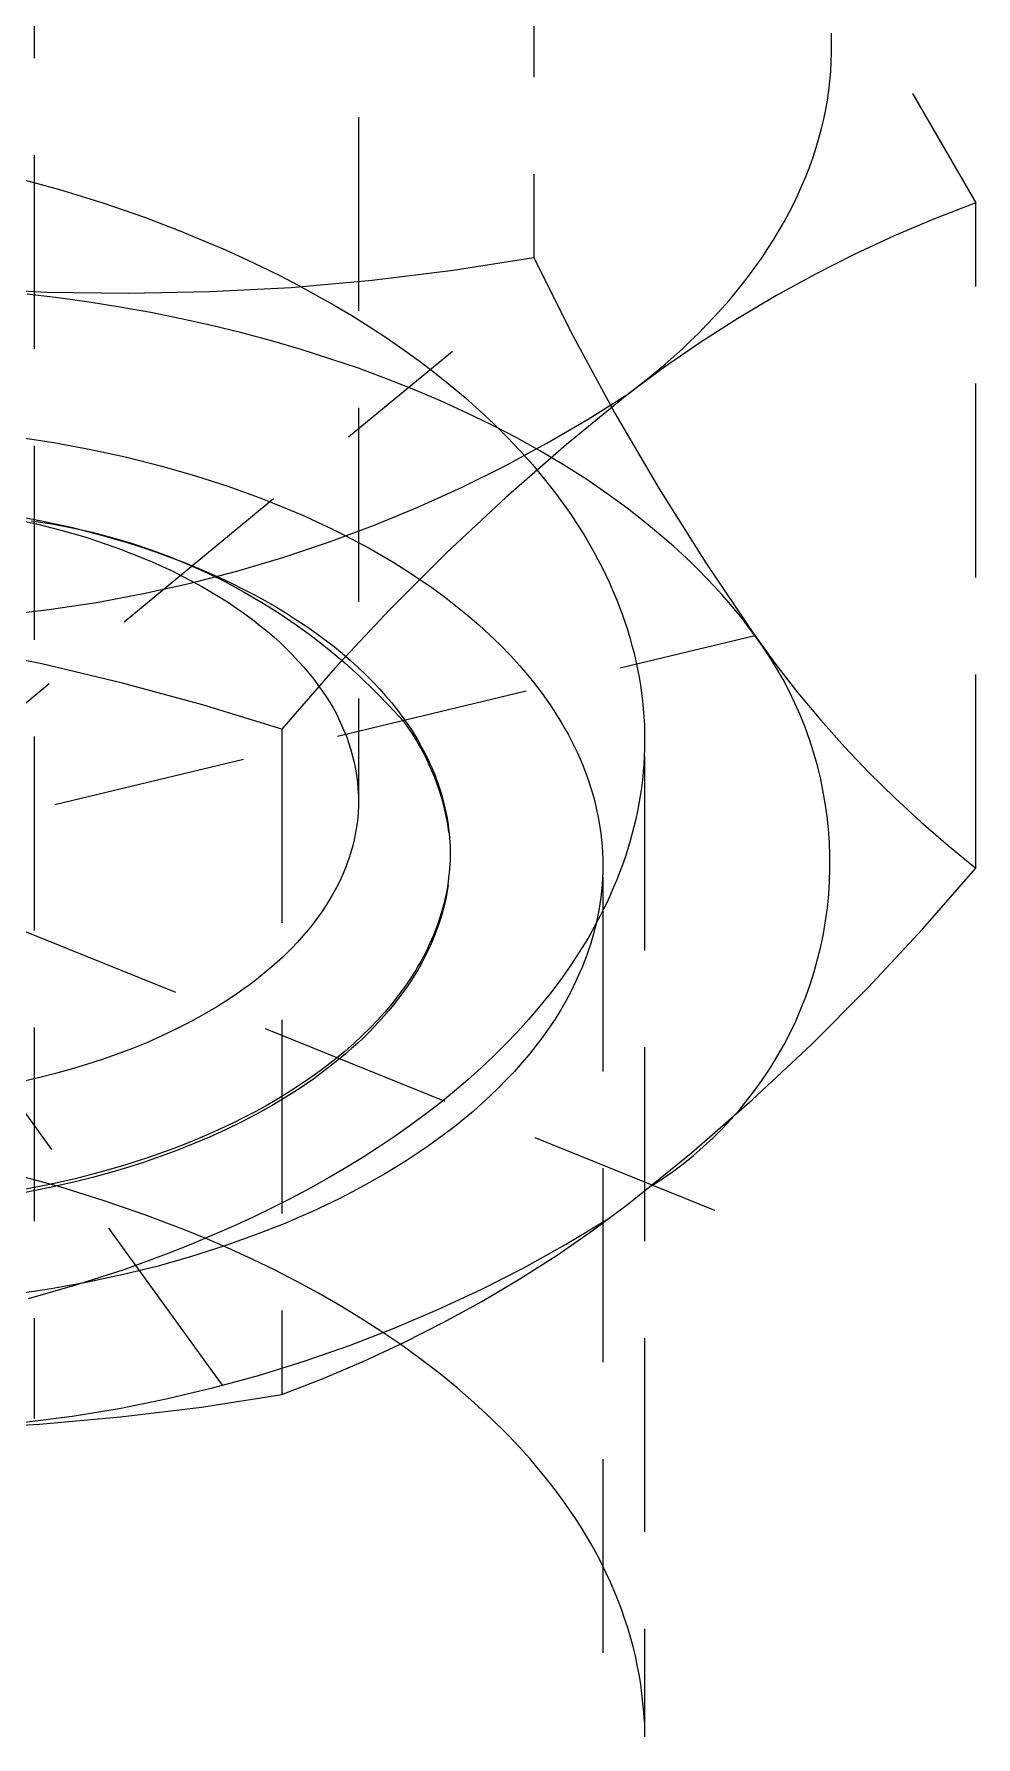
# Model space of a CAD drawing. Header units: millimetres. Extents: x -427 to 4679, y -324 to 2971.
# Drawn here: x 4478.25 to 4484.42, y 1084.44 to 1095.6 of the extents above; entities that cross this region are included whole.
import ezdxf

# ---------------------------------------------------------------- set-up
doc = ezdxf.new("R2010")
doc.units = ezdxf.units.MM
doc.linetypes.add('HIDDEN', pattern=[1.905, 1.27, -0.635])
doc.layers.add('ZANO_R_przerywana', color=7, linetype='HIDDEN', lineweight=0)

msp = doc.modelspace()

# ---------------------------------------------------------------- linework, layer by layer
at = {"layer": 'ZANO_R_przerywana'}
for p, q in [((4480.374, 1098.863), (4480.374, 1090.572)), ((4478.248, 1098.614), (4478.248, 1086.528)), ((4481.521, 1098.489), (4481.521, 1094.13)), ((4483.047, 1096.856), (4484.418, 1094.492)), ((4483.473, 1095.54), (4483.472, 1095.602)), ((4483.473, 1095.477), (4483.473, 1095.54)), ((4483.467, 1095.352), (4483.471, 1095.415)), ((4483.471, 1095.415), (4483.473, 1095.477)), ((4483.462, 1095.289), (4483.467, 1095.352)), ((4483.445, 1095.164), (4483.454, 1095.227)), ((4483.454, 1095.227), (4483.462, 1095.289)), ((4483.421, 1095.039), (4483.434, 1095.102)), ((4483.434, 1095.102), (4483.445, 1095.164)), ((4483.39, 1094.915), (4483.406, 1094.977)), ((4483.406, 1094.977), (4483.421, 1095.039)), ((4483.351, 1094.791), (4483.371, 1094.853)), ((4483.371, 1094.853), (4483.39, 1094.915)), ((4483.33, 1094.73), (4483.351, 1094.791)), ((4478.416, 1094.576), (4478.12, 1094.658)), ((4483.281, 1094.608), (4483.306, 1094.669)), ((4483.306, 1094.669), (4483.33, 1094.73)), ((4478.701, 1094.488), (4478.416, 1094.576)), ((4483.225, 1094.487), (4483.253, 1094.547)), ((4483.253, 1094.547), (4483.281, 1094.608)), ((4478.974, 1094.394), (4478.701, 1094.488)), ((4483.162, 1094.367), (4483.194, 1094.427)), ((4483.194, 1094.427), (4483.225, 1094.487)), ((4484.418, 1094.492), (4484.148, 1094.387)), ((4484.418, 1090.132), (4484.418, 1094.492)), ((4479.234, 1094.295), (4478.974, 1094.394)), ((4479.234, 1094.295), (4479.487, 1094.189)), ((4483.093, 1094.249), (4483.128, 1094.308)), ((4483.128, 1094.308), (4483.162, 1094.367)), ((4484.148, 1094.387), (4483.882, 1094.274)), ((4479.487, 1094.189), (4479.611, 1094.133)), ((4483.017, 1094.133), (4483.055, 1094.191)), ((4483.055, 1094.191), (4483.093, 1094.249)), ((4483.882, 1094.274), (4483.62, 1094.152)), ((4479.611, 1094.133), (4479.735, 1094.075)), ((4479.735, 1094.075), (4479.857, 1094.014)), ((4481.521, 1094.13), (4480.993, 1094.047)), ((4481.521, 1094.13), (4481.779, 1093.617)), ((4482.935, 1094.019), (4482.977, 1094.076)), ((4482.977, 1094.076), (4483.017, 1094.133)), ((4483.62, 1094.152), (4483.362, 1094.021)), ((4479.857, 1094.014), (4479.978, 1093.952)), ((4480.463, 1093.982), (4479.932, 1093.935)), ((4480.993, 1094.047), (4480.463, 1093.982)), ((4482.847, 1093.908), (4482.892, 1093.963)), ((4482.892, 1093.963), (4482.935, 1094.019)), ((4483.362, 1094.021), (4483.108, 1093.882)), ((4478.331, 1093.904), (4477.798, 1093.931)), ((4478.405, 1093.869), (4478.202, 1093.893)), ((4478.865, 1093.896), (4478.331, 1093.904)), ((4478.608, 1093.84), (4478.405, 1093.869)), ((4479.399, 1093.907), (4478.865, 1093.896)), ((4479.932, 1093.935), (4479.399, 1093.907)), ((4479.978, 1093.952), (4480.097, 1093.887)), ((4480.097, 1093.887), (4480.215, 1093.821)), ((4482.753, 1093.798), (4482.801, 1093.852)), ((4482.801, 1093.852), (4482.847, 1093.908)), ((4483.108, 1093.882), (4482.859, 1093.734)), ((4478.81, 1093.808), (4478.608, 1093.84)), ((4479.012, 1093.772), (4478.81, 1093.808)), ((4479.212, 1093.731), (4479.012, 1093.772)), ((4480.215, 1093.821), (4480.33, 1093.752)), ((4480.33, 1093.752), (4480.443, 1093.681)), ((4482.859, 1093.734), (4482.616, 1093.578)), ((4482.654, 1093.691), (4482.704, 1093.744)), ((4482.704, 1093.744), (4482.753, 1093.798)), ((4479.483, 1086.746), (4474.464, 1093.67)), ((4479.411, 1093.687), (4479.212, 1093.731)), ((4479.609, 1093.639), (4479.411, 1093.687)), ((4479.804, 1093.586), (4479.609, 1093.639)), ((4480.443, 1093.681), (4480.555, 1093.608)), ((4482.549, 1093.586), (4482.602, 1093.638)), ((4482.602, 1093.638), (4482.654, 1093.691)), ((4472.958, 1086.898), (4480.989, 1093.519)), ((4479.997, 1093.53), (4479.804, 1093.586)), ((4480.186, 1093.47), (4479.997, 1093.53)), ((4480.555, 1093.608), (4480.663, 1093.533)), ((4480.663, 1093.533), (4480.77, 1093.457)), ((4481.779, 1093.617), (4482.053, 1093.113)), ((4482.616, 1093.578), (4482.378, 1093.414)), ((4482.383, 1093.434), (4482.495, 1093.535)), ((4482.495, 1093.535), (4482.549, 1093.586)), ((4480.373, 1093.407), (4480.186, 1093.47)), ((4480.557, 1093.339), (4480.373, 1093.407)), ((4480.77, 1093.457), (4480.873, 1093.378)), ((4482.378, 1093.414), (4482.145, 1093.242)), ((4482.266, 1093.337), (4482.383, 1093.434)), ((4480.736, 1093.268), (4480.557, 1093.339)), ((4480.873, 1093.378), (4480.974, 1093.297)), ((4480.974, 1093.297), (4481.072, 1093.215)), ((4482.145, 1093.242), (4482.266, 1093.337)), ((4480.911, 1093.194), (4480.736, 1093.268)), ((4481.082, 1093.116), (4480.911, 1093.194)), ((4481.072, 1093.215), (4481.167, 1093.13)), ((4482.145, 1093.242), (4481.736, 1092.908)), ((4481.879, 1093.074), (4482.145, 1093.242)), ((4481.249, 1093.035), (4481.082, 1093.116)), ((4481.167, 1093.13), (4481.259, 1093.044)), ((4481.607, 1092.916), (4481.879, 1093.074)), ((4482.053, 1093.113), (4482.343, 1092.618)), ((4478.131, 1092.958), (4478.378, 1092.92)), ((4481.41, 1092.951), (4481.249, 1093.035)), ((4481.259, 1093.044), (4481.347, 1092.956)), ((4481.347, 1092.956), (4481.432, 1092.867)), ((4481.566, 1092.864), (4481.41, 1092.951)), ((4478.378, 1092.92), (4478.62, 1092.875)), ((4478.62, 1092.875), (4478.855, 1092.824)), ((4481.33, 1092.767), (4481.607, 1092.916)), ((4481.736, 1092.908), (4481.338, 1092.561)), ((4481.432, 1092.867), (4481.513, 1092.776)), ((4481.717, 1092.774), (4481.566, 1092.864)), ((4478.855, 1092.824), (4479.084, 1092.766)), ((4479.084, 1092.766), (4479.305, 1092.703)), ((4481.048, 1092.627), (4481.33, 1092.767)), ((4481.513, 1092.776), (4481.59, 1092.683)), ((4481.862, 1092.682), (4481.717, 1092.774)), ((4479.305, 1092.703), (4479.518, 1092.634)), ((4479.518, 1092.634), (4479.723, 1092.561)), ((4480.762, 1092.498), (4481.048, 1092.627)), ((4481.59, 1092.683), (4481.663, 1092.589)), ((4482.001, 1092.587), (4481.862, 1092.682)), ((4482.343, 1092.618), (4482.649, 1092.133)), ((4482.708, 1087.89), (4471.239, 1092.526)), ((4479.723, 1092.561), (4479.821, 1092.522)), ((4479.821, 1092.522), (4479.918, 1092.482)), ((4481.338, 1092.561), (4480.952, 1092.201)), ((4481.663, 1092.589), (4481.733, 1092.494)), ((4482.134, 1092.49), (4482.001, 1092.587)), ((4478.099, 1092.424), (4478.263, 1092.388)), ((4478.1, 1092.445), (4478.297, 1092.408)), ((4478.232, 1092.408), (4478.365, 1092.388)), ((4478.297, 1092.408), (4478.491, 1092.366)), ((4479.918, 1092.482), (4480.012, 1092.442)), ((4480.012, 1092.442), (4480.104, 1092.4)), ((4480.104, 1092.4), (4480.194, 1092.358)), ((4480.471, 1092.378), (4480.762, 1092.498)), ((4481.733, 1092.494), (4481.766, 1092.446)), ((4481.766, 1092.446), (4481.798, 1092.398)), ((4481.798, 1092.398), (4481.83, 1092.349)), ((4482.261, 1092.391), (4482.134, 1092.49)), ((4478.263, 1092.388), (4478.424, 1092.347)), ((4478.365, 1092.388), (4478.497, 1092.363)), ((4478.424, 1092.347), (4478.581, 1092.302)), ((4478.491, 1092.366), (4478.68, 1092.317)), ((4478.497, 1092.363), (4478.628, 1092.333)), ((4478.581, 1092.302), (4478.658, 1092.277)), ((4478.628, 1092.333), (4478.758, 1092.299)), ((4478.68, 1092.317), (4478.865, 1092.264)), ((4478.758, 1092.299), (4478.886, 1092.261)), ((4480.176, 1092.268), (4480.471, 1092.378)), ((4480.194, 1092.358), (4480.281, 1092.314)), ((4480.281, 1092.314), (4480.365, 1092.27)), ((4481.83, 1092.349), (4481.86, 1092.3)), ((4481.86, 1092.3), (4481.889, 1092.251)), ((4482.381, 1092.29), (4482.261, 1092.391)), ((4482.439, 1092.239), (4482.381, 1092.29)), ((4478.658, 1092.277), (4478.733, 1092.251)), ((4478.733, 1092.251), (4478.807, 1092.225)), ((4478.807, 1092.225), (4478.88, 1092.197)), ((4478.865, 1092.264), (4478.955, 1092.235)), ((4478.88, 1092.197), (4478.952, 1092.168)), ((4478.886, 1092.261), (4479.014, 1092.218)), ((4478.955, 1092.235), (4479.044, 1092.205)), ((4479.014, 1092.218), (4479.139, 1092.171)), ((4479.044, 1092.205), (4479.131, 1092.173)), ((4479.131, 1092.173), (4479.217, 1092.141)), ((4479.139, 1092.171), (4479.263, 1092.12)), ((4479.878, 1092.168), (4480.176, 1092.268)), ((4480.365, 1092.27), (4480.447, 1092.226)), ((4480.447, 1092.226), (4480.527, 1092.18)), ((4480.527, 1092.18), (4480.604, 1092.134)), ((4480.952, 1092.201), (4480.579, 1091.827)), ((4481.889, 1092.251), (4481.917, 1092.201)), ((4481.917, 1092.201), (4481.944, 1092.151)), ((4482.496, 1092.188), (4482.439, 1092.239)), ((4482.55, 1092.136), (4482.496, 1092.188)), ((4478.952, 1092.168), (4479.022, 1092.139)), ((4479.022, 1092.139), (4479.09, 1092.108)), ((4479.09, 1092.108), (4479.157, 1092.077)), ((4479.157, 1092.077), (4479.222, 1092.044)), ((4479.217, 1092.141), (4479.301, 1092.107)), ((4479.263, 1092.12), (4479.386, 1092.064)), ((4479.272, 1092), (4479.576, 1092.079)), ((4479.301, 1092.107), (4479.383, 1092.072)), ((4479.383, 1092.072), (4479.463, 1092.036)), ((4479.386, 1092.064), (4479.506, 1092.005)), ((4479.576, 1092.079), (4479.878, 1092.168)), ((4480.604, 1092.134), (4480.689, 1092.081)), ((4480.689, 1092.081), (4480.772, 1092.026)), ((4481.944, 1092.151), (4481.969, 1092.101)), ((4481.969, 1092.101), (4481.994, 1092.051)), ((4482.603, 1092.084), (4482.55, 1092.136)), ((4482.655, 1092.031), (4482.603, 1092.084)), ((4482.649, 1092.133), (4482.969, 1091.657)), ((4478.965, 1091.931), (4479.272, 1092)), ((4479.222, 1092.044), (4479.285, 1092.011)), ((4479.285, 1092.011), (4479.347, 1091.978)), ((4479.347, 1091.978), (4479.406, 1091.943)), ((4479.463, 1092.036), (4479.542, 1091.999)), ((4479.506, 1092.005), (4479.624, 1091.941)), ((4479.542, 1091.999), (4479.618, 1091.961)), ((4479.618, 1091.961), (4479.693, 1091.922)), ((4480.772, 1092.026), (4480.854, 1091.97)), ((4480.854, 1091.97), (4480.934, 1091.912)), ((4481.994, 1092.051), (4482.018, 1092.001)), ((4482.018, 1092.001), (4482.04, 1091.95)), ((4482.04, 1091.95), (4482.061, 1091.899)), ((4482.705, 1091.978), (4482.655, 1092.031)), ((4482.753, 1091.925), (4482.705, 1091.978)), ((4478.345, 1091.826), (4478.656, 1091.873)), ((4478.656, 1091.873), (4478.965, 1091.931)), ((4479.406, 1091.943), (4479.465, 1091.908)), ((4479.465, 1091.908), (4479.521, 1091.872)), ((4479.521, 1091.872), (4479.575, 1091.836)), ((4479.575, 1091.836), (4479.628, 1091.799)), ((4479.624, 1091.941), (4479.741, 1091.873)), ((4479.693, 1091.922), (4479.765, 1091.883)), ((4479.741, 1091.873), (4479.854, 1091.802)), ((4479.765, 1091.883), (4479.836, 1091.842)), ((4479.836, 1091.842), (4479.904, 1091.801)), ((4480.934, 1091.912), (4481.012, 1091.852)), ((4481.012, 1091.852), (4481.087, 1091.79)), ((4482.061, 1091.899), (4482.082, 1091.848)), ((4482.082, 1091.848), (4482.101, 1091.797)), ((4482.8, 1091.872), (4482.753, 1091.925)), ((4482.845, 1091.819), (4482.8, 1091.872)), ((4478.033, 1091.789), (4478.345, 1091.826)), ((4479.628, 1091.799), (4479.678, 1091.761)), ((4479.678, 1091.761), (4479.727, 1091.723)), ((4479.727, 1091.723), (4479.774, 1091.685)), ((4479.854, 1091.802), (4479.965, 1091.726)), ((4479.904, 1091.801), (4479.97, 1091.758)), ((4479.965, 1091.726), (4480.074, 1091.647)), ((4479.97, 1091.758), (4480.034, 1091.716)), ((4480.579, 1091.827), (4480.219, 1091.442)), ((4481.087, 1091.79), (4481.161, 1091.727)), ((4481.161, 1091.727), (4481.232, 1091.662)), ((4482.101, 1091.797), (4482.119, 1091.746)), ((4482.119, 1091.746), (4482.135, 1091.695)), ((4482.888, 1091.765), (4482.845, 1091.819)), ((4482.929, 1091.711), (4482.888, 1091.765)), ((4470.978, 1088.759), (4482.969, 1091.657)), ((4479.774, 1091.685), (4479.819, 1091.647)), ((4479.819, 1091.647), (4479.862, 1091.608)), ((4480.034, 1091.716), (4480.096, 1091.672)), ((4480.074, 1091.647), (4480.18, 1091.565)), ((4480.096, 1091.672), (4480.156, 1091.628)), ((4480.156, 1091.628), (4480.213, 1091.584)), ((4481.232, 1091.662), (4481.301, 1091.595)), ((4482.135, 1091.695), (4482.151, 1091.643)), ((4482.151, 1091.643), (4482.165, 1091.591)), ((4482.969, 1091.657), (4482.929, 1091.711)), ((4483.02, 1091.587), (4482.969, 1091.657)), ((4482.969, 1091.657), (4483.107, 1091.467)), ((4478.298, 1091.47), (4477.765, 1091.577)), ((4479.862, 1091.608), (4479.903, 1091.568)), ((4479.903, 1091.568), (4479.942, 1091.529)), ((4479.942, 1091.529), (4479.979, 1091.489)), ((4480.18, 1091.565), (4480.283, 1091.478)), ((4480.213, 1091.584), (4480.268, 1091.539)), ((4480.268, 1091.539), (4480.321, 1091.493)), ((4481.301, 1091.595), (4481.367, 1091.527)), ((4481.367, 1091.527), (4481.431, 1091.457)), ((4482.165, 1091.591), (4482.179, 1091.54)), ((4482.179, 1091.54), (4482.191, 1091.488)), ((4483.067, 1091.516), (4483.02, 1091.587)), ((4483.112, 1091.442), (4483.067, 1091.516)), ((4478.827, 1091.345), (4478.298, 1091.47)), ((4480.219, 1091.442), (4479.871, 1091.044)), ((4479.979, 1091.489), (4480.015, 1091.45)), ((4480.015, 1091.45), (4480.048, 1091.41)), ((4480.048, 1091.41), (4480.08, 1091.37)), ((4480.283, 1091.478), (4480.383, 1091.389)), ((4480.321, 1091.493), (4480.371, 1091.447)), ((4480.371, 1091.447), (4480.42, 1091.401)), ((4480.42, 1091.401), (4480.466, 1091.355)), ((4481.431, 1091.457), (4481.491, 1091.386)), ((4482.191, 1091.488), (4482.202, 1091.436)), ((4482.202, 1091.436), (4482.212, 1091.384)), ((4483.107, 1091.467), (4483.252, 1091.282)), ((4483.155, 1091.368), (4483.112, 1091.442)), ((4479.352, 1091.203), (4478.827, 1091.345)), ((4480.08, 1091.37), (4480.11, 1091.33)), ((4480.11, 1091.33), (4480.135, 1091.295)), ((4480.135, 1091.295), (4480.16, 1091.259)), ((4480.383, 1091.389), (4480.479, 1091.295)), ((4480.466, 1091.355), (4480.51, 1091.308)), ((4480.479, 1091.295), (4480.573, 1091.199)), ((4480.51, 1091.308), (4480.551, 1091.261)), ((4481.491, 1091.386), (4481.52, 1091.35)), ((4481.52, 1091.35), (4481.549, 1091.314)), ((4481.549, 1091.314), (4481.576, 1091.277)), ((4482.212, 1091.384), (4482.22, 1091.332)), ((4482.22, 1091.332), (4482.228, 1091.28)), ((4482.228, 1091.28), (4482.234, 1091.228)), ((4483.195, 1091.292), (4483.155, 1091.368)), ((4483.232, 1091.214), (4483.195, 1091.292)), ((4483.252, 1091.282), (4483.402, 1091.102)), ((4479.871, 1091.044), (4479.352, 1091.203)), ((4480.16, 1091.259), (4480.183, 1091.223)), ((4480.183, 1091.223), (4480.205, 1091.186)), ((4480.205, 1091.186), (4480.226, 1091.148)), ((4480.551, 1091.261), (4480.591, 1091.215)), ((4480.573, 1091.199), (4480.663, 1091.1)), ((4480.591, 1091.215), (4480.628, 1091.168)), ((4480.628, 1091.168), (4480.663, 1091.12)), ((4481.576, 1091.277), (4481.603, 1091.24)), ((4481.603, 1091.24), (4481.629, 1091.202)), ((4481.629, 1091.202), (4481.654, 1091.165)), ((4482.234, 1091.228), (4482.239, 1091.176)), ((4482.239, 1091.176), (4482.243, 1091.124)), ((4483.267, 1091.136), (4483.232, 1091.214)), ((4480.226, 1091.148), (4480.245, 1091.109)), ((4480.245, 1091.109), (4480.263, 1091.07)), ((4480.263, 1091.07), (4480.28, 1091.03)), ((4480.663, 1091.12), (4480.697, 1091.073)), ((4480.663, 1091.1), (4480.695, 1091.057)), ((4480.695, 1091.057), (4480.725, 1091.012)), ((4480.697, 1091.073), (4480.729, 1091.025)), ((4481.654, 1091.165), (4481.678, 1091.127)), ((4481.678, 1091.127), (4481.702, 1091.088)), ((4481.702, 1091.088), (4481.724, 1091.05)), ((4482.243, 1091.124), (4482.246, 1091.072)), ((4482.246, 1091.072), (4482.247, 1091.02)), ((4483.299, 1091.056), (4483.267, 1091.136)), ((4483.328, 1090.975), (4483.299, 1091.056)), ((4483.402, 1091.102), (4483.558, 1090.927)), ((4479.871, 1091.044), (4479.871, 1086.685)), ((4480.28, 1091.03), (4480.296, 1090.99)), ((4480.296, 1090.99), (4480.31, 1090.949)), ((4480.31, 1090.949), (4480.323, 1090.908)), ((4480.725, 1091.012), (4480.753, 1090.967)), ((4480.729, 1091.025), (4480.759, 1090.975)), ((4480.753, 1090.967), (4480.78, 1090.921)), ((4480.759, 1090.975), (4480.787, 1090.925)), ((4481.724, 1091.05), (4481.746, 1091.011)), ((4481.746, 1091.011), (4481.766, 1090.971)), ((4481.766, 1090.971), (4481.786, 1090.932)), ((4482.247, 1091.02), (4482.248, 1090.968)), ((4482.248, 1090.968), (4482.247, 1090.916)), ((4483.354, 1090.893), (4483.328, 1090.975)), ((4480.323, 1090.908), (4480.334, 1090.866)), ((4480.334, 1090.866), (4480.344, 1090.824)), ((4480.78, 1090.921), (4480.805, 1090.874)), ((4480.787, 1090.925), (4480.814, 1090.875)), ((4480.805, 1090.874), (4480.828, 1090.826)), ((4480.814, 1090.875), (4480.827, 1090.849)), ((4480.827, 1090.849), (4480.839, 1090.823)), ((4481.786, 1090.932), (4481.805, 1090.892)), ((4481.805, 1090.892), (4481.823, 1090.852)), ((4481.823, 1090.852), (4481.84, 1090.812)), ((4482.245, 1090.864), (4482.242, 1090.813)), ((4482.247, 1090.916), (4482.245, 1090.864)), ((4482.248, 1090.864), (4482.248, 1084.441)), ((4483.378, 1090.811), (4483.354, 1090.893)), ((4483.558, 1090.927), (4483.719, 1090.757)), ((4480.344, 1090.824), (4480.353, 1090.782)), ((4480.353, 1090.782), (4480.36, 1090.739)), ((4480.36, 1090.739), (4480.366, 1090.696)), ((4480.828, 1090.826), (4480.85, 1090.777)), ((4480.839, 1090.823), (4480.851, 1090.797)), ((4480.85, 1090.777), (4480.871, 1090.728)), ((4480.851, 1090.797), (4480.862, 1090.771)), ((4480.862, 1090.771), (4480.873, 1090.745)), ((4480.871, 1090.728), (4480.889, 1090.678)), ((4480.873, 1090.745), (4480.883, 1090.718)), ((4481.84, 1090.812), (4481.856, 1090.772)), ((4481.856, 1090.772), (4481.871, 1090.731)), ((4481.871, 1090.731), (4481.885, 1090.691)), ((4482.238, 1090.761), (4482.233, 1090.71)), ((4482.242, 1090.813), (4482.238, 1090.761)), ((4483.399, 1090.727), (4483.378, 1090.811)), ((4483.416, 1090.643), (4483.399, 1090.727)), ((4483.719, 1090.757), (4483.886, 1090.592)), ((4480.366, 1090.696), (4480.37, 1090.653)), ((4480.37, 1090.653), (4480.373, 1090.61)), ((4480.883, 1090.718), (4480.893, 1090.691)), ((4480.889, 1090.678), (4480.906, 1090.627)), ((4480.893, 1090.691), (4480.902, 1090.664)), ((4480.902, 1090.664), (4480.91, 1090.637)), ((4480.906, 1090.627), (4480.921, 1090.576)), ((4480.91, 1090.637), (4480.919, 1090.61)), ((4480.919, 1090.61), (4480.926, 1090.583)), ((4481.885, 1090.691), (4481.898, 1090.65)), ((4481.898, 1090.65), (4481.91, 1090.609)), ((4481.91, 1090.609), (4481.921, 1090.568)), ((4482.227, 1090.658), (4482.219, 1090.607)), ((4482.233, 1090.71), (4482.227, 1090.658)), ((4483.431, 1090.559), (4483.416, 1090.643)), ((4480.371, 1090.499), (4480.368, 1090.463)), ((4480.373, 1090.536), (4480.371, 1090.499)), ((4480.374, 1090.572), (4480.373, 1090.536)), ((4480.921, 1090.576), (4480.935, 1090.524)), ((4480.926, 1090.583), (4480.933, 1090.555)), ((4480.933, 1090.555), (4480.94, 1090.528)), ((4480.935, 1090.524), (4480.946, 1090.472)), ((4480.94, 1090.528), (4480.946, 1090.5)), ((4480.946, 1090.5), (4480.951, 1090.472)), ((4481.921, 1090.568), (4481.931, 1090.526)), ((4481.931, 1090.526), (4481.94, 1090.485)), ((4482.201, 1090.505), (4482.19, 1090.454)), ((4482.211, 1090.556), (4482.201, 1090.505)), ((4482.219, 1090.607), (4482.211, 1090.556)), ((4483.443, 1090.473), (4483.431, 1090.559)), ((4483.886, 1090.592), (4484.059, 1090.433)), ((4480.359, 1090.39), (4480.352, 1090.354)), ((4480.364, 1090.427), (4480.359, 1090.39)), ((4480.368, 1090.463), (4480.364, 1090.427)), ((4480.946, 1090.472), (4480.956, 1090.42)), ((4480.951, 1090.472), (4480.956, 1090.444)), ((4480.956, 1090.444), (4480.96, 1090.416)), ((4480.956, 1090.42), (4480.964, 1090.367)), ((4480.96, 1090.416), (4480.964, 1090.388)), ((4480.964, 1090.388), (4480.967, 1090.359)), ((4481.94, 1090.485), (4481.948, 1090.443)), ((4481.948, 1090.443), (4481.954, 1090.401)), ((4481.954, 1090.401), (4481.96, 1090.36)), ((4482.178, 1090.404), (4482.165, 1090.353)), ((4482.19, 1090.454), (4482.178, 1090.404)), ((4483.452, 1090.388), (4483.443, 1090.473)), ((4483.459, 1090.302), (4483.452, 1090.388)), ((4484.059, 1090.433), (4484.236, 1090.28)), ((4480.336, 1090.28), (4480.326, 1090.244)), ((4480.345, 1090.317), (4480.336, 1090.28)), ((4480.352, 1090.354), (4480.345, 1090.317)), ((4480.967, 1090.359), (4480.97, 1090.331)), ((4480.97, 1090.331), (4480.971, 1090.302)), ((4480.971, 1090.302), (4480.973, 1090.274)), ((4480.973, 1090.274), (4480.973, 1090.245)), ((4481.96, 1090.36), (4481.965, 1090.318)), ((4481.965, 1090.318), (4481.969, 1090.276)), ((4481.969, 1090.276), (4481.971, 1090.234)), ((4482.151, 1090.303), (4482.136, 1090.253)), ((4482.165, 1090.353), (4482.151, 1090.303)), ((4483.462, 1090.216), (4483.459, 1090.302)), ((4484.236, 1090.28), (4484.418, 1090.132)), ((4480.302, 1090.171), (4480.288, 1090.135)), ((4480.314, 1090.207), (4480.302, 1090.171)), ((4480.326, 1090.244), (4480.314, 1090.207)), ((4480.973, 1090.187), (4480.972, 1090.158)), ((4480.973, 1090.245), (4480.973, 1090.216)), ((4480.973, 1090.216), (4480.973, 1090.187)), ((4481.971, 1090.234), (4481.973, 1090.192)), ((4481.973, 1090.192), (4481.974, 1090.15)), ((4482.12, 1090.203), (4482.103, 1090.154)), ((4482.136, 1090.253), (4482.12, 1090.203)), ((4483.462, 1090.13), (4483.462, 1090.216)), ((4480.257, 1090.062), (4480.24, 1090.026)), ((4480.273, 1090.098), (4480.257, 1090.062)), ((4480.288, 1090.135), (4480.273, 1090.098)), ((4480.964, 1090.071), (4480.96, 1090.042)), ((4480.967, 1090.101), (4480.964, 1090.071)), ((4480.97, 1090.13), (4480.967, 1090.101)), ((4480.972, 1090.158), (4480.97, 1090.13)), ((4481.971, 1090.066), (4481.969, 1090.024)), ((4481.973, 1090.108), (4481.971, 1090.066)), ((4481.974, 1090.15), (4481.973, 1090.108)), ((4481.974, 1090.071), (4481.974, 992.17)), ((4482.065, 1090.056), (4482.045, 1090.007)), ((4482.084, 1090.105), (4482.065, 1090.056)), ((4482.103, 1090.154), (4482.084, 1090.105)), ((4483.459, 1090.045), (4483.462, 1090.13)), ((4484.071, 1089.735), (4484.418, 1090.132)), ((4480.201, 1089.955), (4480.18, 1089.919)), ((4480.221, 1089.99), (4480.201, 1089.955)), ((4480.24, 1090.026), (4480.221, 1089.99)), ((4480.947, 1089.942), (4480.938, 1089.902)), ((4480.945, 1089.955), (4480.939, 1089.926)), ((4480.951, 1089.984), (4480.945, 1089.955)), ((4480.954, 1089.982), (4480.947, 1089.942)), ((4480.956, 1090.013), (4480.951, 1089.984)), ((4480.96, 1090.022), (4480.954, 1089.982)), ((4480.96, 1090.042), (4480.956, 1090.013)), ((4481.96, 1089.94), (4481.955, 1089.898)), ((4481.965, 1089.982), (4481.96, 1089.94)), ((4481.969, 1090.024), (4481.965, 1089.982)), ((4482.024, 1089.959), (4482.002, 1089.91)), ((4482.045, 1090.007), (4482.024, 1089.959)), ((4483.445, 1089.873), (4483.454, 1089.959)), ((4483.454, 1089.959), (4483.459, 1090.045)), ((4480.135, 1089.849), (4480.11, 1089.814)), ((4480.158, 1089.884), (4480.135, 1089.849)), ((4480.18, 1089.919), (4480.158, 1089.884)), ((4480.916, 1089.838), (4480.907, 1089.809)), ((4480.924, 1089.868), (4480.916, 1089.838)), ((4480.928, 1089.861), (4480.917, 1089.821)), ((4480.932, 1089.897), (4480.924, 1089.868)), ((4480.938, 1089.902), (4480.928, 1089.861)), ((4480.939, 1089.926), (4480.932, 1089.897)), ((4481.948, 1089.856), (4481.94, 1089.814)), ((4481.955, 1089.898), (4481.948, 1089.856)), ((4481.979, 1089.863), (4481.954, 1089.815)), ((4482.002, 1089.91), (4481.979, 1089.863)), ((4483.433, 1089.788), (4483.445, 1089.873)), ((4480.058, 1089.746), (4480.03, 1089.712)), ((4480.085, 1089.78), (4480.058, 1089.746)), ((4480.11, 1089.814), (4480.085, 1089.78)), ((4480.876, 1089.722), (4480.865, 1089.693)), ((4480.887, 1089.751), (4480.876, 1089.722)), ((4480.891, 1089.741), (4480.876, 1089.702)), ((4480.897, 1089.78), (4480.887, 1089.751)), ((4480.905, 1089.781), (4480.891, 1089.741)), ((4480.907, 1089.809), (4480.897, 1089.78)), ((4480.917, 1089.821), (4480.905, 1089.781)), ((4481.904, 1089.721), (4481.877, 1089.674)), ((4481.929, 1089.768), (4481.904, 1089.721)), ((4481.922, 1089.736), (4481.914, 1089.703)), ((4481.93, 1089.768), (4481.922, 1089.736)), ((4481.954, 1089.815), (4481.929, 1089.768)), ((4481.94, 1089.814), (4481.931, 1089.773)), ((4483.419, 1089.703), (4483.433, 1089.788)), ((4483.711, 1089.349), (4484.071, 1089.735)), ((4479.94, 1089.613), (4479.908, 1089.58)), ((4479.971, 1089.645), (4479.94, 1089.613)), ((4480.001, 1089.679), (4479.971, 1089.645)), ((4480.03, 1089.712), (4480.001, 1089.679)), ((4480.826, 1089.607), (4480.812, 1089.578)), ((4480.843, 1089.622), (4480.824, 1089.583)), ((4480.839, 1089.636), (4480.826, 1089.607)), ((4480.852, 1089.665), (4480.839, 1089.636)), ((4480.86, 1089.662), (4480.843, 1089.622)), ((4480.865, 1089.693), (4480.852, 1089.665)), ((4480.876, 1089.702), (4480.86, 1089.662)), ((4481.877, 1089.674), (4481.82, 1089.582)), ((4481.885, 1089.608), (4481.874, 1089.576)), ((4481.895, 1089.639), (4481.885, 1089.608)), ((4481.905, 1089.671), (4481.895, 1089.639)), ((4481.914, 1089.703), (4481.905, 1089.671)), ((4483.381, 1089.536), (4483.402, 1089.619)), ((4483.402, 1089.619), (4483.419, 1089.703)), ((4479.84, 1089.517), (4479.805, 1089.485)), ((4479.875, 1089.548), (4479.84, 1089.517)), ((4479.908, 1089.58), (4479.875, 1089.548)), ((4480.765, 1089.493), (4480.748, 1089.465)), ((4480.783, 1089.504), (4480.761, 1089.465)), ((4480.781, 1089.521), (4480.765, 1089.493)), ((4480.797, 1089.55), (4480.781, 1089.521)), ((4480.804, 1089.543), (4480.783, 1089.504)), ((4480.812, 1089.578), (4480.797, 1089.55)), ((4480.824, 1089.583), (4480.804, 1089.543)), ((4481.82, 1089.582), (4481.761, 1089.491)), ((4481.85, 1089.513), (4481.838, 1089.481)), ((4481.862, 1089.544), (4481.85, 1089.513)), ((4481.874, 1089.576), (4481.862, 1089.544)), ((4483.358, 1089.453), (4483.381, 1089.536)), ((4479.694, 1089.395), (4479.656, 1089.365)), ((4479.732, 1089.425), (4479.694, 1089.395)), ((4479.769, 1089.455), (4479.732, 1089.425)), ((4479.805, 1089.485), (4479.769, 1089.455)), ((4480.713, 1089.388), (4480.687, 1089.35)), ((4480.713, 1089.409), (4480.694, 1089.381)), ((4480.731, 1089.437), (4480.713, 1089.409)), ((4480.737, 1089.426), (4480.713, 1089.388)), ((4480.748, 1089.465), (4480.731, 1089.437)), ((4480.761, 1089.465), (4480.737, 1089.426)), ((4481.698, 1089.402), (4481.631, 1089.314)), ((4481.761, 1089.491), (4481.698, 1089.402)), ((4481.796, 1089.387), (4481.766, 1089.326)), ((4481.824, 1089.45), (4481.796, 1089.387)), ((4481.838, 1089.481), (4481.824, 1089.45)), ((4483.332, 1089.371), (4483.358, 1089.453)), ((4479.535, 1089.281), (4479.45, 1089.227)), ((4479.576, 1089.308), (4479.535, 1089.281)), ((4479.616, 1089.337), (4479.576, 1089.308)), ((4479.656, 1089.365), (4479.616, 1089.337)), ((4480.634, 1089.298), (4480.591, 1089.244)), ((4480.632, 1089.274), (4480.602, 1089.236)), ((4480.66, 1089.312), (4480.632, 1089.274)), ((4480.675, 1089.353), (4480.634, 1089.298)), ((4480.687, 1089.35), (4480.66, 1089.312)), ((4480.694, 1089.381), (4480.675, 1089.353)), ((4481.631, 1089.314), (4481.562, 1089.228)), ((4481.766, 1089.326), (4481.733, 1089.265)), ((4483.272, 1089.21), (4483.303, 1089.29)), ((4483.303, 1089.29), (4483.332, 1089.371)), ((4483.338, 1088.976), (4483.711, 1089.349)), ((4479.363, 1089.175), (4479.273, 1089.126)), ((4479.45, 1089.227), (4479.363, 1089.175)), ((4480.546, 1089.19), (4480.498, 1089.137)), ((4480.54, 1089.162), (4480.507, 1089.126)), ((4480.572, 1089.199), (4480.54, 1089.162)), ((4480.591, 1089.244), (4480.546, 1089.19)), ((4480.602, 1089.236), (4480.572, 1089.199)), ((4481.562, 1089.228), (4481.49, 1089.143)), ((4481.698, 1089.204), (4481.661, 1089.144)), ((4481.733, 1089.265), (4481.698, 1089.204)), ((4483.238, 1089.131), (4483.272, 1089.21)), ((4479.18, 1089.079), (4479.086, 1089.034)), ((4479.273, 1089.126), (4479.18, 1089.079)), ((4480.448, 1089.085), (4480.396, 1089.034)), ((4480.439, 1089.054), (4480.403, 1089.019)), ((4480.474, 1089.09), (4480.439, 1089.054)), ((4480.498, 1089.137), (4480.448, 1089.085)), ((4480.507, 1089.126), (4480.474, 1089.09)), ((4481.415, 1089.06), (4481.337, 1088.979)), ((4481.49, 1089.143), (4481.415, 1089.06)), ((4481.621, 1089.085), (4481.58, 1089.027)), ((4481.661, 1089.144), (4481.621, 1089.085)), ((4483.161, 1088.977), (4483.201, 1089.054)), ((4483.201, 1089.054), (4483.238, 1089.131)), ((4478.892, 1088.951), (4478.793, 1088.914)), ((4478.99, 1088.991), (4478.892, 1088.951)), ((4479.086, 1089.034), (4478.99, 1088.991)), ((4480.342, 1088.983), (4480.285, 1088.934)), ((4480.328, 1088.95), (4480.289, 1088.916)), ((4480.366, 1088.984), (4480.328, 1088.95)), ((4480.396, 1089.034), (4480.342, 1088.983)), ((4480.403, 1089.019), (4480.366, 1088.984)), ((4481.337, 1088.979), (4481.257, 1088.9)), ((4481.536, 1088.969), (4481.491, 1088.912)), ((4481.58, 1089.027), (4481.536, 1088.969)), ((4482.952, 1088.615), (4483.338, 1088.976)), ((4483.119, 1088.903), (4483.161, 1088.977)), ((4478.592, 1088.846), (4478.49, 1088.815)), ((4478.693, 1088.878), (4478.592, 1088.846)), ((4478.793, 1088.914), (4478.693, 1088.878)), ((4480.166, 1088.838), (4480.104, 1088.791)), ((4480.227, 1088.885), (4480.166, 1088.838)), ((4480.208, 1088.85), (4480.166, 1088.817)), ((4480.249, 1088.883), (4480.208, 1088.85)), ((4480.285, 1088.934), (4480.227, 1088.885)), ((4480.289, 1088.916), (4480.249, 1088.883)), ((4481.257, 1088.9), (4481.174, 1088.822)), ((4481.444, 1088.856), (4481.395, 1088.801)), ((4481.491, 1088.912), (4481.444, 1088.856)), ((4483.027, 1088.757), (4483.074, 1088.829)), ((4483.074, 1088.829), (4483.119, 1088.903)), ((4478.286, 1088.761), (4478.145, 1088.729)), ((4478.388, 1088.787), (4478.286, 1088.761)), ((4478.49, 1088.815), (4478.388, 1088.787)), ((4480.04, 1088.746), (4479.974, 1088.702)), ((4480.08, 1088.753), (4479.991, 1088.692)), ((4480.104, 1088.791), (4480.04, 1088.746)), ((4480.166, 1088.817), (4480.08, 1088.753)), ((4481.089, 1088.746), (4481.002, 1088.671)), ((4481.174, 1088.822), (4481.089, 1088.746)), ((4481.344, 1088.747), (4481.291, 1088.693)), ((4481.395, 1088.801), (4481.344, 1088.747)), ((4482.977, 1088.687), (4483.027, 1088.757)), ((4479.838, 1088.617), (4479.768, 1088.576)), ((4479.898, 1088.633), (4479.803, 1088.576)), ((4479.907, 1088.659), (4479.838, 1088.617)), ((4479.991, 1088.692), (4479.898, 1088.633)), ((4479.974, 1088.702), (4479.907, 1088.659)), ((4481.002, 1088.671), (4480.912, 1088.598)), ((4481.237, 1088.641), (4481.181, 1088.59)), ((4481.291, 1088.693), (4481.237, 1088.641)), ((4482.554, 1088.268), (4482.952, 1088.615)), ((4482.871, 1088.552), (4482.925, 1088.619)), ((4482.925, 1088.619), (4482.977, 1088.687)), ((4479.623, 1088.499), (4479.549, 1088.462)), ((4479.705, 1088.521), (4479.605, 1088.469)), ((4479.696, 1088.537), (4479.623, 1088.499)), ((4479.768, 1088.576), (4479.696, 1088.537)), ((4479.803, 1088.576), (4479.705, 1088.521)), ((4480.819, 1088.526), (4480.721, 1088.453)), ((4480.912, 1088.598), (4480.819, 1088.526)), ((4481.065, 1088.49), (4481.004, 1088.441)), ((4481.124, 1088.539), (4481.065, 1088.49)), ((4481.181, 1088.59), (4481.124, 1088.539)), ((4482.814, 1088.488), (4482.871, 1088.552)), ((4479.397, 1088.392), (4479.32, 1088.359)), ((4479.474, 1088.426), (4479.397, 1088.392)), ((4479.502, 1088.419), (4479.397, 1088.371)), ((4479.549, 1088.462), (4479.474, 1088.426)), ((4479.605, 1088.469), (4479.502, 1088.419)), ((4480.621, 1088.382), (4480.516, 1088.312)), ((4480.721, 1088.453), (4480.621, 1088.382)), ((4480.943, 1088.394), (4480.88, 1088.348)), ((4481.004, 1088.441), (4480.943, 1088.394)), ((4482.695, 1088.364), (4482.755, 1088.425)), ((4482.755, 1088.425), (4482.814, 1088.488)), ((4479.164, 1088.296), (4479.004, 1088.239)), ((4479.183, 1088.283), (4479.074, 1088.243)), ((4479.242, 1088.327), (4479.164, 1088.296)), ((4479.291, 1088.326), (4479.183, 1088.283)), ((4479.32, 1088.359), (4479.242, 1088.327)), ((4479.397, 1088.371), (4479.291, 1088.326)), ((4480.516, 1088.312), (4480.408, 1088.242)), ((4480.816, 1088.302), (4480.751, 1088.258)), ((4480.88, 1088.348), (4480.816, 1088.302)), ((4482.145, 1087.935), (4482.554, 1088.268)), ((4482.567, 1088.25), (4482.632, 1088.306)), ((4482.632, 1088.306), (4482.695, 1088.364)), ((4478.843, 1088.187), (4478.681, 1088.14)), ((4478.853, 1088.17), (4478.742, 1088.137)), ((4479.004, 1088.239), (4478.843, 1088.187)), ((4478.964, 1088.205), (4478.853, 1088.17)), ((4479.074, 1088.243), (4478.964, 1088.205)), ((4480.296, 1088.173), (4480.181, 1088.105)), ((4480.408, 1088.242), (4480.296, 1088.173)), ((4480.618, 1088.173), (4480.55, 1088.132)), ((4480.685, 1088.215), (4480.618, 1088.173)), ((4480.751, 1088.258), (4480.685, 1088.215)), ((4482.431, 1088.144), (4482.5, 1088.196)), ((4482.5, 1088.196), (4482.567, 1088.25)), ((4478.416, 1088.045), (4478.12, 1088.126)), ((4478.352, 1088.061), (4478.18, 1088.027)), ((4478.518, 1088.098), (4478.352, 1088.061)), ((4478.518, 1088.078), (4478.352, 1088.04)), ((4478.701, 1087.956), (4478.416, 1088.045)), ((4478.681, 1088.14), (4478.518, 1088.098)), ((4478.63, 1088.106), (4478.518, 1088.078)), ((4478.742, 1088.137), (4478.63, 1088.106)), ((4480.181, 1088.105), (4480.062, 1088.039)), ((4480.411, 1088.053), (4480.33, 1088.01)), ((4480.55, 1088.132), (4480.411, 1088.053)), ((4482.289, 1088.048), (4482.361, 1088.095)), ((4482.361, 1088.095), (4482.431, 1088.144)), ((4478.352, 1088.04), (4478.18, 1088.006)), ((4478.974, 1087.862), (4478.701, 1087.956)), ((4479.939, 1087.973), (4479.813, 1087.909)), ((4480.062, 1088.039), (4479.939, 1087.973)), ((4480.246, 1087.967), (4480.16, 1087.925)), ((4480.33, 1088.01), (4480.246, 1087.967)), ((4481.912, 1087.762), (4482.145, 1087.935)), ((4479.234, 1087.763), (4478.974, 1087.862)), ((4479.683, 1087.846), (4479.55, 1087.785)), ((4479.813, 1087.909), (4479.683, 1087.846)), ((4479.98, 1087.843), (4479.887, 1087.803)), ((4480.071, 1087.883), (4479.98, 1087.843)), ((4480.16, 1087.925), (4480.071, 1087.883)), ((4481.73, 1087.667), (4481.999, 1087.828)), ((4479.384, 1087.701), (4479.234, 1087.763)), ((4479.413, 1087.725), (4479.274, 1087.667)), ((4479.55, 1087.785), (4479.413, 1087.725)), ((4479.693, 1087.727), (4479.491, 1087.655)), ((4479.887, 1087.803), (4479.693, 1087.727)), ((4481.674, 1087.598), (4481.912, 1087.762)), ((4479.131, 1087.61), (4478.985, 1087.555)), ((4479.274, 1087.667), (4479.131, 1087.61)), ((4479.491, 1087.655), (4479.28, 1087.588)), ((4479.534, 1087.636), (4479.384, 1087.701)), ((4479.681, 1087.568), (4479.534, 1087.636)), ((4481.43, 1087.442), (4481.674, 1087.598)), ((4481.457, 1087.515), (4481.73, 1087.667)), ((4478.835, 1087.502), (4478.528, 1087.403)), ((4479.06, 1087.526), (4478.834, 1087.47)), ((4478.985, 1087.555), (4478.835, 1087.502)), ((4479.28, 1087.588), (4479.06, 1087.526)), ((4479.827, 1087.498), (4479.681, 1087.568)), ((4479.97, 1087.424), (4479.827, 1087.498)), ((4481.178, 1087.373), (4481.457, 1087.515)), ((4478.36, 1087.376), (4478.114, 1087.339)), ((4478.528, 1087.403), (4478.21, 1087.311)), ((4478.6, 1087.42), (4478.36, 1087.376)), ((4478.834, 1087.47), (4478.6, 1087.42)), ((4480.112, 1087.347), (4479.97, 1087.424)), ((4480.894, 1087.24), (4481.178, 1087.373)), ((4481.182, 1087.294), (4481.43, 1087.442)), ((4480.251, 1087.267), (4480.112, 1087.347)), ((4480.387, 1087.185), (4480.251, 1087.267)), ((4480.928, 1087.155), (4481.182, 1087.294)), ((4480.52, 1087.099), (4480.387, 1087.185)), ((4480.606, 1087.118), (4480.894, 1087.24)), ((4480.67, 1087.024), (4480.928, 1087.155)), ((4480.314, 1087.005), (4480.606, 1087.118)), ((4480.65, 1087.011), (4480.52, 1087.099)), ((4480.018, 1086.902), (4480.314, 1087.005)), ((4480.408, 1086.902), (4480.67, 1087.024)), ((4480.776, 1086.92), (4480.65, 1087.011)), ((4479.719, 1086.809), (4480.018, 1086.902)), ((4480.141, 1086.789), (4480.408, 1086.902)), ((4480.899, 1086.826), (4480.776, 1086.92)), ((4481.018, 1086.729), (4480.899, 1086.826)), ((4479.113, 1086.655), (4479.417, 1086.727)), ((4479.417, 1086.727), (4479.719, 1086.809)), ((4479.871, 1086.685), (4480.141, 1086.789)), ((4481.132, 1086.63), (4481.018, 1086.729)), ((4478.497, 1086.542), (4478.806, 1086.593)), ((4478.806, 1086.593), (4479.113, 1086.655)), ((4478.814, 1086.537), (4479.344, 1086.602)), ((4479.344, 1086.602), (4479.871, 1086.685)), ((4481.242, 1086.528), (4481.132, 1086.63)), ((4477.749, 1086.462), (4478.283, 1086.49)), ((4478.186, 1086.502), (4478.497, 1086.542)), ((4478.283, 1086.49), (4478.814, 1086.537)), ((4481.347, 1086.424), (4481.242, 1086.528)), ((4481.398, 1086.371), (4481.347, 1086.424)), ((4481.447, 1086.318), (4481.398, 1086.371)), ((4481.495, 1086.264), (4481.447, 1086.318)), ((4481.542, 1086.209), (4481.495, 1086.264)), ((4481.588, 1086.154), (4481.542, 1086.209)), ((4481.632, 1086.099), (4481.588, 1086.154)), ((4481.675, 1086.043), (4481.632, 1086.099)), ((4481.716, 1085.986), (4481.675, 1086.043)), ((4481.756, 1085.929), (4481.716, 1085.986)), ((4481.794, 1085.872), (4481.756, 1085.929)), ((4481.832, 1085.814), (4481.794, 1085.872)), ((4481.867, 1085.756), (4481.832, 1085.814)), ((4481.901, 1085.697), (4481.867, 1085.756)), ((4481.934, 1085.638), (4481.901, 1085.697)), ((4481.965, 1085.579), (4481.934, 1085.638)), ((4481.994, 1085.519), (4481.965, 1085.579)), ((4482.022, 1085.459), (4481.994, 1085.519)), ((4482.048, 1085.399), (4482.022, 1085.459)), ((4482.073, 1085.339), (4482.048, 1085.399)), ((4482.096, 1085.278), (4482.073, 1085.339)), ((4482.117, 1085.217), (4482.096, 1085.278)), ((4482.137, 1085.156), (4482.117, 1085.217)), ((4482.156, 1085.095), (4482.137, 1085.156)), ((4482.172, 1085.034), (4482.156, 1085.095)), ((4482.187, 1084.972), (4482.172, 1085.034)), ((4482.2, 1084.91), (4482.187, 1084.972)), ((4482.212, 1084.849), (4482.2, 1084.91)), ((4482.222, 1084.787), (4482.212, 1084.849)), ((4482.23, 1084.725), (4482.222, 1084.787)), ((4482.237, 1084.663), (4482.23, 1084.725)), ((4482.242, 1084.602), (4482.237, 1084.663)), ((4482.246, 1084.54), (4482.242, 1084.602))]:
    msp.add_line(p, q, dxfattribs=at)

doc.saveas('drawing.dxf')
